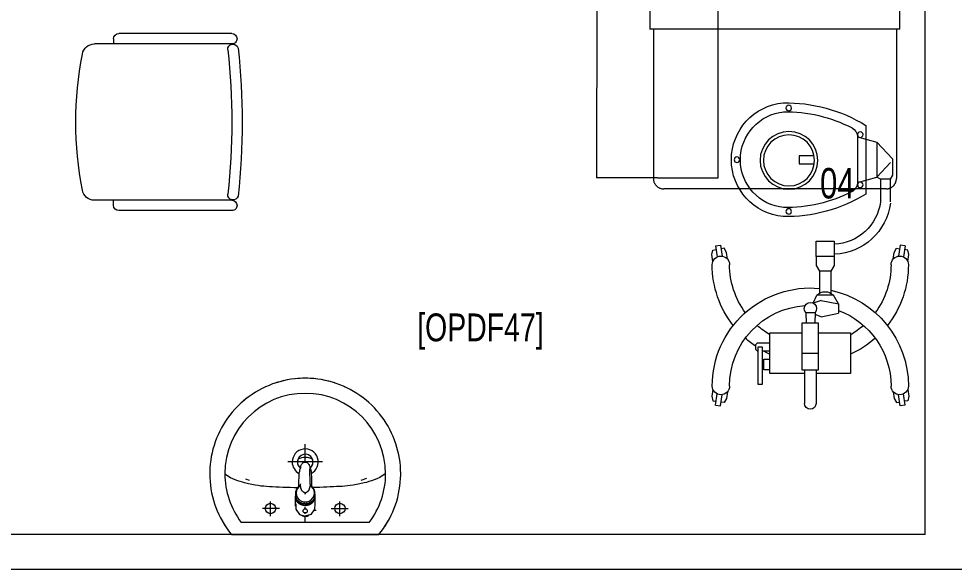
# Model space of a CAD drawing. Extents: x -234346 to 58427, y -132654 to -82394.
# Drawn here: x -35163 to -32469, y -103943 to -102358 of the extents above; entities that cross this region are included whole.
import ezdxf

# ---------------------------------------------------------------- set-up
doc = ezdxf.new("R2010")
doc.units = 0
doc.header["$LTSCALE"] = 8
doc.linetypes.add('HIDDEN', pattern=[9.525, 6.35, -3.175])
doc.layers.get('0').update_dxf_attribs({"color": 9, "lineweight": 5})
for name, color, linetype, lineweight in [('72_EGR_BASE_TEXT', 9, 'Continuous', 5), ('72_EGR_EQP_TAG', 9, 'Continuous', 5), ('LOADING', 9, 'Continuous', 5), ('P-SANR-FIXT', 9, 'Continuous', 18), ('P-SANR-FIXT-1', 9, 'Continuous', 13), ('Walls', 9, 'Continuous', 5)]:
    doc.layers.add(name, color=color, linetype=linetype, lineweight=lineweight)
doc.layers.add('TME-NON MEDICAL FURNITURE', color=9, linetype='Continuous')
doc.styles.add('X3G_ENTITY_257CFD', font='swisscl.ttf', dxfattribs={"height": 200})
doc.styles.add('X3G_ENTITY_9F38', font='swisscl.ttf', dxfattribs={"height": 0.2})

# ---------------------------------------------------------------- blocks, each defined once
blk = doc.blocks.new('GF21016-P')
at = {"layer": 'LOADING', "extrusion": (-1.24384e-09, -1.20261e-09, -1)}
for p, q in [((0.0128, 0.0179), (0.0128, 0.4136)), ((0.4628, 0.0179), (0.4628, 0.4136)), ((-0.0022, 0.3585), (0.0128, 0.3585)), ((0.4778, 0.3585), (0.4628, 0.3585)), ((-0.0172, 0.0179), (-0.0172, 0.3435)), ((0.4928, 0.0179), (0.4928, 0.3435)), ((0.4778, 0.0029), (0.4778, 0.0029))]:
    blk.add_line(p, q, dxfattribs=at)
for centre, radius, start, end in [((-0.2378, -0.5362), 1.0036, 78.7568, 101.2432), ((-0.0478, 0.4136), 0.035, 0, 80.6557), ((-0.4278, 0.4136), 0.035, 99.3443, 180), ((0.0022, 0.3435), 0.015, 0, 90), ((-0.4778, 0.3435), 0.015, 90, 180), ((-0.0284, 0.0145), 0.015, 284.3864, 95.5209), ((-0.2378, 1.8928), 1.8749, 263.6341, 276.3659), ((-0.4471, 0.0145), 0.015, 84.4791, 255.6136), ((0.0022, 0.0179), 0.015, 270, 0), ((0.0022, 0.0179), 0.015, 180, 270), ((-0.2378, 1.8734), 1.8855, 263.5119, 276.4881), ((-0.4778, 0.0179), 0.015, 270, 0), ((-0.4778, 0.0179), 0.015, 180, 270)]:
    blk.add_arc(centre, radius, start, end, dxfattribs=at)
blk = doc.blocks.new('HF13902-P')
at = {"linetype": 'HIDDEN'}
for p, q in [((-0.35, -0.6824), (-0.35, -1.1124)), ((0.35, -0.6824), (0.35, -1.1124)), ((0.32, -1.1424), (-0.32, -1.1424))]:
    blk.add_line(p, q, dxfattribs=at)
for centre, start, end in [((-0.32, -1.1124), 180, 270), ((0.32, -1.1124), 270, 0)]:
    blk.add_arc(centre, 0.03, start, end, dxfattribs=at)
at = {"layer": 'LOADING'}
for p, q in [((-0.36, 0.3161), (-0.36, -0.6824)), ((0.36, -0.6824), (0.36, 0.3161)), ((0.36, -0.6824), (-0.36, -0.6824))]:
    blk.add_line(p, q, dxfattribs=at)
blk = doc.blocks.new('HF11772-P')
at = {"layer": 'LOADING'}
for p, q in [((0.6, 0.35), (0, 0.35)), ((0, 0.175), (0, 0.35)), ((0.6, 0.175), (0.6, 0.35)), ((0, 0.175), (0, 0)), ((0.6, 0), (0.6, 0.175)), ((0, 0), (0.6, 0))]:
    blk.add_line(p, q, dxfattribs=at)
blk = doc.blocks.new('mobile light')
at = {"layer": 'LOADING'}
for p, q in [((1882.58, -498.29), (1882.35, -499.8)), ((1882.58, -498.29), (1885.78, -498.78)), ((1883.78, -497.56), (1883.65, -498.45)), ((1885.1, -497.29), (1883.78, -497.56)), ((1887.04, -497.59), (1885.1, -497.29)), ((1923.94, -497.59), (1925.88, -497.29)), ((1928.41, -498.29), (1925.2, -498.78)), ((1925.88, -497.29), (1927.2, -497.56)), ((1927.2, -497.56), (1927.33, -498.45)), ((1928.41, -498.29), (1928.63, -499.8)), ((1882.35, -499.8), (1885.55, -500.28)), ((1883.28, -500.85), (1883.42, -499.96)), ((1884.47, -501.5), (1883.28, -500.85)), ((1928.63, -499.8), (1925.43, -500.28)), ((1926.52, -501.5), (1927.7, -500.85)), ((1927.7, -500.85), (1927.56, -499.96)), ((1886.4, -501.79), (1884.47, -501.5)), ((1924.58, -501.79), (1926.52, -501.5)), ((1947.59, -502.62), (1941.09, -502.62)), ((1948.76, -501.94), (1947.59, -502.62)), ((1947.59, -502.62), (1947.59, -505.45)), ((1948.15, -506.5), (1952.41, -502.55)), ((1953.47, -501.94), (1948.76, -501.94)), ((1958.23, -506.5), (1953.47, -501.94)), ((1947.59, -505.45), (1941.09, -505.45)), ((1946.6, -512.08), (1948.15, -506.5)), ((1947.59, -505.45), (1948.15, -506.5)), ((1958.23, -506.5), (1948.15, -506.5)), ((1959.78, -512.08), (1958.23, -506.5)), ((1963.08, -509.67), (1943.3, -509.67)), ((1959.78, -512.08), (1946.6, -512.08)), ((1908.01, -522.53), (1909, -517.55)), ((1911.69, -517.55), (1909, -517.55)), ((1912.69, -522.53), (1911.69, -517.55)), ((1911.69, -517.55), (1914.17, -518.99)), ((1914.17, -518.99), (1914.17, -523.77)), ((1921.08, -519.69), (1914.74, -519.69)), ((1922.73, -518.8), (1921.08, -519.69)), ((1921.08, -519.69), (1921.08, -523.01)), ((1921.08, -519.69), (1921.08, -523.01)), ((1925.38, -518.8), (1922.73, -518.8)), ((1908.01, -522.53), (1908.62, -524.28)), ((1912.69, -522.53), (1911.9, -524.78)), ((1892.68, -523.97), (1883.05, -523.97)), ((1892.68, -528.06), (1892.68, -523.24)), ((1892.68, -523.24), (1906.16, -523.24)), ((1897.5, -528.06), (1897.5, -523.24)), ((1906.16, -523.24), (1906.16, -528.06)), ((1909.15, -524.25), (1906.16, -524.32)), ((1909.15, -524.25), (1909.15, -526.94)), ((1911.9, -524.78), (1914.17, -523.77)), ((1921.08, -523.01), (1914.77, -523.01)), ((1922.73, -523.93), (1921.08, -523.04)), ((1925.38, -523.93), (1922.73, -523.93)), ((1892.68, -527.34), (1883.05, -527.34)), ((1906.16, -528.06), (1892.68, -528.06)), ((1909.15, -526.94), (1906.16, -526.87)), ((1886.4, -549.48), (1884.47, -549.77)), ((1924.58, -549.48), (1926.52, -549.77)), ((1882.35, -551.47), (1885.55, -550.99)), ((1882.58, -552.98), (1882.35, -551.47)), ((1884.47, -549.77), (1883.28, -550.42)), ((1883.28, -550.42), (1883.42, -551.31)), ((1928.63, -551.47), (1925.43, -550.99)), ((1926.52, -549.77), (1927.7, -550.42)), ((1927.7, -550.42), (1927.56, -551.31)), ((1928.41, -552.98), (1928.63, -551.47)), ((1882.58, -552.98), (1885.78, -552.5)), ((1883.78, -553.71), (1883.65, -552.82)), ((1885.1, -553.98), (1883.78, -553.71)), ((1887.04, -553.69), (1885.1, -553.98)), ((1923.94, -553.69), (1925.88, -553.98)), ((1928.41, -552.98), (1925.2, -552.5)), ((1925.88, -553.98), (1927.2, -553.71)), ((1927.2, -553.71), (1927.33, -552.82))]:
    blk.add_line(p, q, dxfattribs=at)
for points in [[(1903.33, -523.24), (1903.33, -514.02), (1891.61, -514.02), (1891.61, -523.97)], [(1954.27, -524.55), (1954.27, -528.82), (1952.05, -528.82), (1952.05, -524.5)], [(1891.61, -527.34), (1891.61, -537.34), (1903.33, -537.34), (1903.33, -528.06)], [(1892.74, -537.34), (1892.74, -539.04), (1895.76, -539.04), (1895.76, -537.34)], [(1898.05, -537.34), (1898.05, -539.5)], [(1898.05, -540.63), (1898.05, -540.87), (1898.53, -541.35), (1900.02, -541.35), (1900.5, -540.87), (1900.5, -537.34)]]:
    blk.add_lwpolyline(points, dxfattribs=at)
for points in [[(1929.78, -518.8), (1925.38, -518.8), (1925.38, -523.93), (1929.78, -523.93)], [(1899.3, -539.5), (1888.5, -539.5), (1888.5, -540.63), (1899.3, -540.63)]]:
    blk.add_lwpolyline(points, close=True, dxfattribs=at)
for centre, radius in [((1945.96, -511.25), 0.793), ((1960.42, -511.25), 0.793), ((1953.01, -531.79), 8.32), ((1953.01, -531.79), 7.35), ((1938.31, -531.85), 0.793), ((1968.07, -531.85), 0.793), ((1953.19, -546.77), 0.793)]:
    blk.add_circle(centre, radius, dxfattribs=at)
for centre, radius, start, end in [((1888.02, -499.89), 2.5, 90, 270), ((1888.02, -525.64), 28.25, 12.1463, 90), ((1922.96, -525.64), 28.25, 90, 128.2073), ((1922.96, -499.89), 2.5, 270, 90), ((1888.02, -525.64), 23.25, 20.3387, 90), ((1922.96, -525.64), 23.25, 90, 126.3743), ((1942.82, -519.31), 16.86, 97.1293, 177.6115), ((1942.82, -519.31), 13.97, 97.1293, 177.6115), ((1922.96, -525.64), 28.25, 138.4974, 155.7305), ((1922.96, -525.64), 23.25, 138.7224, 150.0382), ((1980.13, -532.49), 43.32, 148.2167, 181.2501), ((1926.25, -532.49), 43.32, 358.7499, 31.7833), ((1980.13, -532.49), 40.72, 152.4092, 181.2501), ((1946.6, -514.96), 2.89, 90, 152.4092), ((1959.78, -514.96), 2.89, 27.5908, 90), ((1926.25, -532.49), 40.72, 358.7499, 27.5908), ((1911.94, -521.38), 3.27, 313.0112, 46.9888), ((1883.05, -525.65), 1.68, 90, 270), ((1888.02, -525.64), 28.25, 270, 5.3386), ((1910.32, -525.6), 1.78, 229.0673, 130.9327), ((1888.02, -525.64), 23.25, 270, 356.3184), ((1953.19, -531.93), 16.44, 185.2361, 354.7639), ((1953.19, -531.93), 13.84, 185.2361, 354.7639), ((1922.96, -525.64), 28.25, 204.483, 208.105), ((1922.96, -525.64), 23.25, 210.2349, 221.2776), ((1922.96, -525.64), 28.25, 213.7985, 221.5026), ((1922.96, -525.64), 23.25, 233.6257, 270), ((1888.02, -551.39), 2.5, 90, 270), ((1922.96, -525.64), 28.25, 231.7927, 270), ((1922.96, -551.39), 2.5, 270, 90)]:
    blk.add_arc(centre, radius, start, end, dxfattribs=at)
blk = doc.blocks.new('FP_138-161_A_00_GFL_-0_080_Einreichung_Grundrisse_100')
at = {"layer": 'P-SANR-FIXT'}
blk.add_line((-0.0044, -0.0019), (-0.0045, -0.0021), dxfattribs=at)
at = {"layer": 'P-SANR-FIXT', "flags": 128}
blk.add_lwpolyline([(-0.0057, -0.0037), (-0.0058, -0.0039), (-0.006, -0.004)], dxfattribs=at)
blk = doc.blocks.new('FP_139-161_A_00_GFL_-0_080_Einreichung_Grundrisse_100')
at = {"layer": 'P-SANR-FIXT'}
blk.add_line((0.0045, -0.0022), (0.0044, -0.002), dxfattribs=at)
at = {"layer": 'P-SANR-FIXT', "flags": 128}
blk.add_lwpolyline([(0.006, -0.004), (0.0059, -0.0039), (0.0057, -0.0038)], dxfattribs=at)
blk = doc.blocks.new('IS_Ceraplus_B8204_BIM_BG _1_ - B8204AA - CERAPLUS single lever basin mixer with pop-up waste-V137-161_A_00_GFL_-0_080_Einreichung_Grundrisse_100')
at = {"layer": 'P-SANR-FIXT-1'}
h = blk.add_hatch(dxfattribs=at)
h.set_pattern_fill('FP_26', color=256, style=0, pattern_type=2)
h.set_pattern_definition([(225, (0.009, 0), (0.010607, -0.010607), []), (315, (0.009, 0), (0.010607, 0.010607), [])])
h.paths.add_polyline_path([(0.0056, -0.002), (0.0058, -0.0024), (0.0058, -0.0021)])
h.paths.add_polyline_path([(0.007, -0.0039), (0.0088, -0.0045), (0.0084, -0.0043)])
at = {"layer": 'LOADING'}
for p, q in [((-0.028, 0), (-0.028, -0.0281)), ((0.028, -0.0281), (0.028, 0)), ((-0.0274, -0.0337), (-0.0271, -0.0392)), ((-0.0262, -0.0282), (-0.0263, -0.0287)), ((-0.0137, -0.0512), (-0.0129, -0.0517)), ((0.0124, -0.052), (0.0133, -0.0515)), ((0.0263, -0.0287), (0.0262, -0.0282)), ((0.0262, -0.0293), (0.0263, -0.0287)), ((0.0271, -0.0392), (0.0274, -0.0337)), ((0.014, -0.0647), (0.0133, -0.1077)), ((0.0185, -0.0618), (0.019, -0.0539)), ((0.019, -0.0539), (0.0188, -0.0561))]:
    blk.add_line(p, q, dxfattribs=at)
at = {"layer": 'LOADING', "flags": 128}
for points in [[(-0.0272, -0.0069), (-0.0266, 0.009), (-0.0165, 0.0236), (0, 0.0291)], [(0.0272, -0.0069), (0.0266, 0.009), (0.0165, 0.0236), (0, 0.0291)], [(-0.0176, -0.0568), (-0.0224, -0.0513), (-0.0254, -0.0448), (-0.0264, -0.0376), (-0.0253, -0.0305), (-0.0222, -0.024), (-0.0172, -0.0186), (-0.0109, -0.0147), (-0.0037, -0.0127), (0.0037, -0.0127), (0.0109, -0.0147), (0.0172, -0.0186), (0.0222, -0.024), (0.0253, -0.0305), (0.0264, -0.0376), (0.0254, -0.0448), (0.0224, -0.0513), (0.0176, -0.0568)], [(-0.0271, -0.0393), (-0.027, -0.0403), (-0.0269, -0.0414), (-0.0267, -0.0424), (-0.0265, -0.0434), (-0.0262, -0.0444), (-0.0259, -0.0454), (-0.0255, -0.0464), (-0.0252, -0.0474), (-0.0247, -0.0484), (-0.0243, -0.0493), (-0.0238, -0.0502), (-0.0232, -0.0511), (-0.0226, -0.052), (-0.022, -0.0529), (-0.0214, -0.0537), (-0.0207, -0.0545), (-0.0199, -0.0553), (-0.0192, -0.0561), (-0.0184, -0.0568), (-0.0176, -0.0575), (-0.0173, -0.0577)], [(0.0173, -0.0577), (0.0181, -0.057), (0.0189, -0.0563), (0.0197, -0.0556), (0.0204, -0.0548), (0.0211, -0.054), (0.0218, -0.0532), (0.0224, -0.0523), (0.023, -0.0514), (0.0236, -0.0505), (0.0241, -0.0496), (0.0246, -0.0487), (0.025, -0.0477), (0.0254, -0.0467), (0.0258, -0.0458), (0.0261, -0.0448), (0.0264, -0.0437), (0.0266, -0.0427), (0.0268, -0.0417), (0.027, -0.0407), (0.0271, -0.0396), (0.0271, -0.0393)], [(-0.019, -0.0539), (-0.0185, -0.0615), (-0.0185, -0.0618)], [(-0.0181, -0.0728), (-0.0177, -0.083), (-0.0172, -0.0938)], [(-0.0162, -0.0579), (-0.0156, -0.058), (-0.0151, -0.0581), (-0.0146, -0.0583), (-0.0142, -0.0586), (-0.0139, -0.0588), (-0.0138, -0.0591)], [(-0.0138, -0.0591), (-0.0139, -0.0612), (-0.014, -0.0633)], [(0.0138, -0.0591), (0.0139, -0.0588), (0.0142, -0.0586), (0.0146, -0.0583), (0.0151, -0.0581), (0.0156, -0.058), (0.0162, -0.0579)], [(0.014, -0.0633), (0.0139, -0.0612), (0.0138, -0.0591)], [(0.0171, -0.0578), (0.0174, -0.0575), (0.0176, -0.0568)], [(0.0172, -0.0938), (0.0177, -0.083), (0.0181, -0.0728)], [(0.0184, -0.0651), (0.0184, -0.0652), (0.0184, -0.0652), (0.0184, -0.0652), (0.0184, -0.0654), (0.0184, -0.0655)], [(-0.0129, -0.1142), (-0.0124, -0.1161), (-0.0118, -0.1179), (-0.0109, -0.1197), (-0.0098, -0.1214), (-0.0084, -0.123), (-0.0067, -0.1244), (-0.0047, -0.1255), (-0.0025, -0.1263), (0, -0.1266)], [(0, -0.1266), (0.0025, -0.1263), (0.0047, -0.1255), (0.0067, -0.1244), (0.0084, -0.123), (0.0098, -0.1214), (0.0109, -0.1197), (0.0118, -0.1179), (0.0124, -0.1161), (0.0129, -0.1142)]]:
    blk.add_lwpolyline(points, dxfattribs=at)
at = {"layer": 'LOADING'}
for centre, radius, start, end in [((0, 0.0135), 0.00603, 0, 180), ((0, 0.0135), 0.00603, 180, 0), ((-0.009, 0), 0.005, 300, 315), ((0.009, 0), 0.005, 225, 240)]:
    blk.add_arc(centre, radius, start, end, dxfattribs=at)
for centre, major_axis, start_param, end_param in [((0, -0.0281), (-0.028, 0), 4.712389, 6.47291), ((0, -0.0287), (0.0267, 0), 1.570796, 3.036556), ((0, -0.0287), (0.0263, 0), 2.625648, 2.791756), ((0, -0.0287), (-0.0263, 0), 4.712389, 5.759587), ((0, -0.0281), (0.028, 0), 6.093357, 7.853982), ((0, -0.0287), (0.0267, 0), 0.105099, 1.570796), ((0, -0.0287), (0.0262, 0), 0.523599, 1.570796), ((0, -0.0287), (0.0262, 0), 0.349919, 0.515945), ((0, -0.0321), (0.0275, 0), 3.141823, 3.202701), ((0, -0.0321), (0.0275, 0), 3.239313, 3.439417), ((0, -0.0281), (0.028, 0), 3.371221, 3.483334), ((0, -0.0312), (0.0248, 0), 4.111947, 4.191073), ((0, -0.0281), (0.028, 0), 4.202431, 4.259552), ((0, -0.0287), (0.0263, 0), 4.169225, 4.2325), ((0, -0.0281), (0.028, 0), 5.172057, 5.222265), ((0, -0.0287), (0.0267, 0), 6.059374, 6.108652), ((0, -0.0321), (0.0275, 0), 5.985527, 6.185455), ((0, -0.0281), (0.028, 0), 5.94107, 6.05344), ((0, -0.0321), (0.0275, 0), 6.222066, 6.282955)]:
    blk.add_ellipse(centre, major_axis=major_axis, ratio=0.961262, start_param=start_param, end_param=end_param, dxfattribs=at)
for points, knots in [([(-0.0215, -0.0162), (-0.0216, -0.0163), (-0.0219, -0.0167), (-0.0227, -0.0177), (-0.0238, -0.0192), (-0.0249, -0.0211), (-0.0258, -0.0231), (-0.0266, -0.0253), (-0.0273, -0.0282), (-0.0275, -0.0305), (-0.0275, -0.0321)], [0.7859035, 0.7859035, 0.7859035, 0.7859035, 0.7916667, 0.8055556, 0.8333333, 0.8611111, 0.8888889, 0.9166667, 0.9444444, 1, 1, 1, 1]), ([(0.021, -0.0157), (0.0208, -0.0154), (0.0203, -0.0149), (0.0192, -0.0139), (0.0177, -0.0127), (0.0161, -0.0117), (0.0148, -0.0109), (0.0138, -0.0104), (0.0127, -0.0099), (0.0113, -0.0093), (0.0087, -0.0084), (0.0048, -0.0075), (0, -0.0071), (-0.0048, -0.0075), (-0.0087, -0.0084), (-0.0113, -0.0093), (-0.0127, -0.0099), (-0.0138, -0.0104), (-0.0148, -0.0109), (-0.0161, -0.0117), (-0.0177, -0.0127), (-0.0191, -0.0139), (-0.0202, -0.0149), (-0.0208, -0.0154), (-0.021, -0.0157)], [0.2222222, 0.2222222, 0.2222222, 0.2222222, 0.2361111, 0.25, 0.2777778, 0.3055556, 0.3194444, 0.3333333, 0.3472222, 0.3611111, 0.3888889, 0.4444444, 0.5, 0.5555556, 0.6111111, 0.6388889, 0.6527778, 0.6666667, 0.6805556, 0.6944444, 0.7222222, 0.75, 0.7638889, 0.7777778, 0.7777778, 0.7777778, 0.7777778]), ([(0.0275, -0.0321), (0.0275, -0.0305), (0.0273, -0.0282), (0.0266, -0.0253), (0.0258, -0.0231), (0.0249, -0.0211), (0.0238, -0.0192), (0.0227, -0.0177), (0.0219, -0.0167), (0.0216, -0.0163), (0.0215, -0.0162)], [0, 0, 0, 0, 0.0555556, 0.0833333, 0.1111111, 0.1388889, 0.1666667, 0.1944444, 0.2083333, 0.2142181, 0.2142181, 0.2142181, 0.2142181]), ([(-0.0188, -0.0538), (-0.0188, -0.0547), (-0.0186, -0.0582), (-0.0185, -0.0619), (-0.0184, -0.0646)], [0.6724021, 0.6724021, 0.6724021, 0.6724021, 0.75, 1, 1, 1, 1]), ([(0, -0.0378), (-0.0005, -0.038), (-0.0012, -0.0384), (-0.0021, -0.0389), (-0.0028, -0.0393), (-0.0035, -0.0397), (-0.0042, -0.04), (-0.0049, -0.0405), (-0.0055, -0.0409), (-0.0061, -0.0414), (-0.0067, -0.0419), (-0.0072, -0.0424), (-0.0078, -0.0429), (-0.0083, -0.0435), (-0.0088, -0.0441), (-0.0092, -0.0446), (-0.0096, -0.0452), (-0.01, -0.0459), (-0.0103, -0.0466), (-0.0105, -0.0472), (-0.0107, -0.0477), (-0.0108, -0.0481), (-0.0109, -0.0484), (-0.0111, -0.0489), (-0.0114, -0.0497), (-0.0118, -0.0509), (-0.0122, -0.0521), (-0.0124, -0.053), (-0.0126, -0.0537), (-0.0128, -0.0544), (-0.0129, -0.0552), (-0.0131, -0.0559), (-0.0132, -0.0566), (-0.0134, -0.0572), (-0.0136, -0.0581), (-0.0137, -0.0587), (-0.0138, -0.0591)], [0, 0, 0, 0, 0.055556, 0.083333, 0.111111, 0.138889, 0.166667, 0.194444, 0.222222, 0.25, 0.277778, 0.305556, 0.333333, 0.361111, 0.388889, 0.416667, 0.444444, 0.472222, 0.5, 0.527778, 0.541667, 0.555556, 0.569444, 0.583333, 0.611111, 0.666667, 0.722222, 0.75, 0.777778, 0.805556, 0.833333, 0.861111, 0.888889, 0.916667, 0.944444, 1, 1, 1, 1]), ([(0, -0.0357), (-0.0006, -0.0357), (-0.0013, -0.0357), (-0.002, -0.0357), (-0.0022, -0.0357)], [0, 0, 0, 0, 0.1, 0.1298359, 0.1298359, 0.1298359, 0.1298359]), ([(0.0022, -0.0357), (0.002, -0.0357), (0.0013, -0.0357), (0.0006, -0.0357), (0, -0.0357)], [0.8701578, 0.8701578, 0.8701578, 0.8701578, 0.9, 1, 1, 1, 1]), ([(0.0138, -0.0591), (0.0137, -0.0587), (0.0136, -0.0581), (0.0134, -0.0572), (0.0132, -0.0566), (0.0131, -0.0559), (0.0129, -0.0552), (0.0128, -0.0544), (0.0126, -0.0537), (0.0124, -0.053), (0.0122, -0.0521), (0.0118, -0.0509), (0.0114, -0.0497), (0.0111, -0.0489), (0.0109, -0.0484), (0.0108, -0.0481), (0.0107, -0.0477), (0.0105, -0.0472), (0.0103, -0.0466), (0.01, -0.0459), (0.0096, -0.0452), (0.0092, -0.0446), (0.0088, -0.0441), (0.0083, -0.0435), (0.0078, -0.0429), (0.0072, -0.0424), (0.0067, -0.0419), (0.0061, -0.0414), (0.0055, -0.0409), (0.0049, -0.0405), (0.0042, -0.04), (0.0035, -0.0397), (0.0028, -0.0393), (0.0021, -0.0389), (0.0012, -0.0384), (0.0005, -0.038), (0, -0.0378)], [0, 0, 0, 0, 0.055556, 0.083333, 0.111111, 0.138889, 0.166667, 0.194444, 0.222222, 0.25, 0.277778, 0.333333, 0.388889, 0.416667, 0.430556, 0.444444, 0.458333, 0.472222, 0.5, 0.527778, 0.555556, 0.583333, 0.611111, 0.638889, 0.666667, 0.694444, 0.722222, 0.75, 0.777778, 0.805556, 0.833333, 0.861111, 0.888889, 0.916667, 0.944444, 1, 1, 1, 1]), ([(0.0184, -0.0646), (0.0185, -0.0619), (0.0186, -0.0582), (0.0188, -0.0547), (0.0188, -0.0538)], [0, 0, 0, 0, 0.25, 0.3275586, 0.3275586, 0.3275586, 0.3275586]), ([(-0.0162, -0.0579), (-0.0162, -0.0578), (-0.0163, -0.0578), (-0.0165, -0.0577), (-0.0166, -0.0575), (-0.0167, -0.0574), (-0.0169, -0.0573), (-0.017, -0.0572), (-0.0172, -0.0571), (-0.0173, -0.057), (-0.0175, -0.0569), (-0.0176, -0.0568)], [0, 0, 0, 0, 0.1, 0.2, 0.3, 0.4, 0.5, 0.6, 0.7, 0.8, 1, 1, 1, 1]), ([(-0.0148, -0.0587), (-0.015, -0.0586), (-0.0159, -0.0583), (-0.0167, -0.058), (-0.0172, -0.0578)], [0.8, 0.8, 0.8, 0.8, 0.85, 1, 1, 1, 1]), ([(0.0141, -0.0613), (0.0141, -0.0611), (0.0143, -0.0608), (0.0145, -0.0604), (0.0148, -0.06), (0.0151, -0.0596), (0.0153, -0.0594), (0.0155, -0.0592), (0.0156, -0.059), (0.0158, -0.0588), (0.016, -0.0587), (0.0163, -0.0585), (0.0165, -0.0583), (0.0166, -0.0582)], [0.3333333, 0.3333333, 0.3333333, 0.3333333, 0.4166667, 0.5, 0.5833333, 0.6666667, 0.7083333, 0.75, 0.7916667, 0.8333333, 0.875, 0.9166667, 1, 1, 1, 1]), ([(0.0176, -0.0568), (0.0175, -0.0569), (0.0173, -0.057), (0.0172, -0.0571), (0.017, -0.0572), (0.0169, -0.0573), (0.0167, -0.0574), (0.0166, -0.0575), (0.0165, -0.0577), (0.0163, -0.0578), (0.0162, -0.0578), (0.0162, -0.0579)], [0, 0, 0, 0, 0.2, 0.3, 0.4, 0.5, 0.6, 0.7, 0.8, 0.9, 1, 1, 1, 1]), ([(-0.0131, -0.1116), (-0.0132, -0.1115), (-0.0135, -0.1109), (-0.0141, -0.1099), (-0.0147, -0.1086), (-0.0153, -0.1072), (-0.0159, -0.1053), (-0.0167, -0.1021), (-0.0171, -0.0992), (-0.0171, -0.0973)], [0.4856715, 0.4856715, 0.4856715, 0.4856715, 0.5, 0.55, 0.6, 0.65, 0.7, 0.8, 1, 1, 1, 1]), ([(0.0131, -0.1116), (0.0133, -0.1113), (0.0137, -0.1106), (0.0142, -0.1096), (0.0147, -0.1084), (0.0153, -0.1072), (0.0159, -0.1053), (0.0167, -0.1021), (0.0171, -0.0992), (0.0171, -0.0973)], [-0.5143371, -0.5143371, -0.5143371, -0.5143371, -0.475, -0.4375, -0.4, -0.35, -0.3, -0.2, 0, 0, 0, 0]), ([(-0.0132, -0.1091), (-0.0132, -0.1096), (-0.0132, -0.1103), (-0.0132, -0.1111), (-0.0132, -0.1115), (-0.0132, -0.1118), (-0.0131, -0.1122), (-0.0131, -0.1125), (-0.0131, -0.1128), (-0.0131, -0.1131), (-0.013, -0.1134), (-0.013, -0.1138), (-0.0129, -0.1141), (-0.0129, -0.1142)], [0.2, 0.2, 0.2, 0.2, 0.4, 0.5, 0.55, 0.6, 0.65, 0.7, 0.75, 0.8, 0.85, 0.9, 1, 1, 1, 1]), ([(0.0129, -0.1142), (0.0129, -0.1141), (0.013, -0.1138), (0.013, -0.1134), (0.0131, -0.1131), (0.0131, -0.1128), (0.0131, -0.1125), (0.0131, -0.1122), (0.0132, -0.1118), (0.0132, -0.1115), (0.0132, -0.1111), (0.0132, -0.1103), (0.0132, -0.1096), (0.0132, -0.1091)], [0, 0, 0, 0, 0.1, 0.15, 0.2, 0.25, 0.3, 0.35, 0.4, 0.45, 0.5, 0.6, 0.8, 0.8, 0.8, 0.8])]:
    blk.add_open_spline(points, degree=3, knots=knots, dxfattribs=at)
for points in [[(-0.0184, -0.0646), (-0.0183, -0.0659), (-0.0182, -0.0684), (-0.0181, -0.0709), (-0.0181, -0.0721)], [(-0.0172, -0.0578), (-0.0171, -0.0578), (-0.0169, -0.058), (-0.0167, -0.0581), (-0.0166, -0.0582)], [(-0.0162, -0.0579), (-0.0162, -0.0579), (-0.0164, -0.0581), (-0.0165, -0.0582), (-0.0166, -0.0583), (-0.0166, -0.0582), (-0.0166, -0.0582)], [(-0.0166, -0.0582), (-0.0163, -0.0585), (-0.0156, -0.059), (-0.0148, -0.0599), (-0.0142, -0.0609), (-0.0139, -0.0617), (-0.0138, -0.0621)], [(-0.014, -0.0633), (-0.014, -0.0633), (-0.014, -0.0633), (-0.014, -0.0633)], [(-0.014, -0.0646), (-0.014, -0.0644), (-0.014, -0.064), (-0.014, -0.0635), (-0.014, -0.0633)], [(0.014, -0.0633), (0.014, -0.0633), (0.014, -0.0633), (0.014, -0.0633)], [(0.014, -0.0633), (0.014, -0.0635), (0.014, -0.064), (0.014, -0.0644), (0.014, -0.0647)], [(0.0172, -0.0578), (0.0168, -0.0579), (0.0158, -0.0583), (0.0147, -0.0587), (0.0141, -0.059)], [(0.0166, -0.0582), (0.0166, -0.0582), (0.0166, -0.0583), (0.0165, -0.0582), (0.0164, -0.0581), (0.0162, -0.0579), (0.0162, -0.0579)], [(0.0166, -0.0582), (0.0167, -0.0582), (0.0168, -0.0581), (0.0169, -0.058), (0.0169, -0.058)], [(0.0169, -0.058), (0.017, -0.0579), (0.0171, -0.0579), (0.0171, -0.0578)], [(0.0181, -0.0721), (0.0181, -0.0709), (0.0182, -0.0684), (0.0183, -0.0659), (0.0184, -0.0646)], [(-0.0172, -0.0938), (-0.0172, -0.0944), (-0.0172, -0.0956), (-0.0171, -0.0967), (-0.0171, -0.0973)], [(0.0171, -0.0973), (0.0171, -0.0967), (0.0172, -0.0956), (0.0172, -0.0944), (0.0172, -0.0938)]]:
    blk.add_open_spline(points, degree=3, dxfattribs=at)
for name in ['FP_138-161_A_00_GFL_-0_080_Einreichung_Grundrisse_100', 'FP_139-161_A_00_GFL_-0_080_Einreichung_Grundrisse_100']:
    blk.add_blockref(name, (0, 0), dxfattribs=at)
blk = doc.blocks.new('_100_WB_KER_REN_55x45x18 - _100_WB_KER_REN_55x45x18-V63-161_A_00_GFL_-0_080_Einreichung_Grundrisse_100')
at = {"layer": 'LOADING'}
for p, q in [((-0.2075, 0.225), (-0.2075, 0.2227)), ((0.2074, 0.225), (-0.2074, 0.225)), ((0.2075, 0.2227), (0.2075, 0.225)), ((-0.1855, 0.1899), (0.1855, 0.1899)), ((0, 0.1899), (0, 0.1724)), ((-0.1, 0.172), (-0.1, 0.1303)), ((0, 0.1656), (0, 0.1628)), ((0.1, 0.172), (0.1, 0.1303)), ((-0.0744, 0.15), (-0.1234, 0.15)), ((-0.0259, 0.155), (-0.0315, 0.155)), ((0, 0.1509), (0, 0.1454)), ((0, 0.1422), (0, 0.1399)), ((0.026, 0.155), (0.0248, 0.155)), ((0.0744, 0.15), (0.1234, 0.15)), ((-0.1763, 0.0637), (-0.1598, 0.0692)), ((0.1605, 0.0691), (0.1707, 0.0656)), ((-0.05, 0.0161), (0.05, 0.0161)), ((0, 0.0168), (0, -0.0348))]:
    blk.add_line(p, q, dxfattribs=at)
at = {"layer": 'LOADING', "flags": 128}
for points in [[(-0.2121, 0.225), (-0.219, 0.2164), (-0.2254, 0.2075), (-0.2316, 0.1983), (-0.2373, 0.189), (-0.2427, 0.1794), (-0.2476, 0.1696), (-0.2522, 0.1596), (-0.2564, 0.1494), (-0.2602, 0.1391), (-0.2635, 0.1286), (-0.2665, 0.118), (-0.269, 0.1073), (-0.271, 0.0965), (-0.2727, 0.0856), (-0.2739, 0.0747), (-0.2747, 0.0637), (-0.275, 0.0527), (-0.275, 0.05)], [(0.275, 0.05), (0.2748, 0.061), (0.2741, 0.072), (0.273, 0.0829), (0.2715, 0.0938), (0.2695, 0.1046), (0.2671, 0.1154), (0.2643, 0.126), (0.261, 0.1365), (0.2574, 0.1469), (0.2533, 0.1571), (0.2488, 0.1671), (0.2439, 0.177), (0.2387, 0.1866), (0.233, 0.1961), (0.227, 0.2053), (0.2206, 0.2142), (0.2138, 0.2229), (0.2121, 0.225)], [(-0.275, 0.05), (-0.2748, 0.039), (-0.2741, 0.028), (-0.273, 0.0171), (-0.2715, 0.0062), (-0.2695, -0.0046), (-0.2671, -0.0154), (-0.2643, -0.026), (-0.261, -0.0365), (-0.2574, -0.0469), (-0.2533, -0.0571), (-0.2488, -0.0671), (-0.2439, -0.077), (-0.2387, -0.0866), (-0.233, -0.0961), (-0.227, -0.1053), (-0.2206, -0.1142), (-0.2138, -0.1229), (-0.2067, -0.1313), (-0.1993, -0.1395), (-0.1916, -0.1473), (-0.1836, -0.1548), (-0.1752, -0.162), (-0.1666, -0.1688), (-0.1577, -0.1753), (-0.1486, -0.1814), (-0.1392, -0.1872), (-0.1296, -0.1925), (-0.1198, -0.1975), (-0.1098, -0.2021), (-0.0996, -0.2063), (-0.0893, -0.2101), (-0.0788, -0.2135), (-0.0682, -0.2164), (-0.0575, -0.2189), (-0.0467, -0.221), (-0.0359, -0.2227), (-0.0249, -0.2239), (-0.014, -0.2246), (-0.003, -0.225), (0.008, -0.2249), (0.019, -0.2243), (0.03, -0.2234), (0.0409, -0.2219), (0.0517, -0.2201), (0.0625, -0.2178), (0.0731, -0.2151), (0.0837, -0.212), (0.0941, -0.2084), (0.1043, -0.2044), (0.1144, -0.2001), (0.1243, -0.1953), (0.1341, -0.1901), (0.1436, -0.1846), (0.1528, -0.1786), (0.1618, -0.1723), (0.1706, -0.1657), (0.1791, -0.1587), (0.1873, -0.1514), (0.1952, -0.1437), (0.2028, -0.1358), (0.21, -0.1275), (0.217, -0.119), (0.2236, -0.1101), (0.2298, -0.1011), (0.2356, -0.0918), (0.2411, -0.0822), (0.2462, -0.0725), (0.2509, -0.0625), (0.2552, -0.0524), (0.2591, -0.0421), (0.2626, -0.0317), (0.2656, -0.0211), (0.2683, -0.0104), (0.2705, 0.0003), (0.2722, 0.0112), (0.2736, 0.0221), (0.2745, 0.0331), (0.2749, 0.0441), (0.275, 0.05)]]:
    blk.add_lwpolyline(points, dxfattribs=at)
at = {"layer": 'LOADING'}
for centre in [(-0.1, 0.15), (0.1, 0.15)]:
    blk.add_circle(centre, 0.015, dxfattribs=at)
for centre, radius, start, end in [((0, 0.05), 0.275, 140.4788, 141.2381), ((0, 0.05), 0.275, 38.7619, 39.5212), ((0, 0.05), 0.275, 145.9324, 150.3591), ((0, 0.05), 0.2315, 142.8209, 180), ((0, 0.05), 0.2315, 0, 37.1791), ((0, 0.05), 0.275, 29.6409, 34.0676), ((0, 0.155), 0.0175, 54.0899, 125.9101), ((0, 0.155), 0.0175, 68.869, 83.8798), ((0, 0.155), 0.0175, 251.9463, 258.2346), ((0, 0.05), 0.275, 180, 183.6225), ((0, 0.05), 0.2315, 180, 0), ((0, 0.0161), 0.0375, 117.1305, 0), ((0, 0.0161), 0.0225, 129.5025, 0), ((0, 0.0161), 0.0225, 138.0808, 143.3939), ((0, 0.0161), 0.0225, 0, 51.4286), ((0, 0.0161), 0.0225, 36.616, 41.9265), ((0, 0.0161), 0.0375, 0, 61.4146), ((0, 0.0161), 0.0225, 180, 193.3417), ((0, 0.0161), 0.0225, 197.0466, 201.508), ((0, 0.0161), 0.0225, 156.725, 162.0134), ((0, 0.05), 0.047, 243.4433, 296.5567), ((0, 0.0161), 0.0225, 17.9887, 23.276), ((0, 0.0161), 0.0225, 338.492, 342.9534), ((0, 0.0161), 0.0225, 346.6583, 0), ((0, 0.05), 0.275, 307.6689, 312), ((0, 0.05), 0.275, 240, 245.6589), ((0, 0.05), 0.275, 252, 257.5535), ((0, 0.05), 0.275, 282.9241, 288), ((0, 0.05), 0.275, 264, 276)]:
    blk.add_arc(centre, radius, start, end, dxfattribs=at)
for points, knots in [([(-0.2074, 0.225), (-0.2078, 0.225), (-0.2086, 0.225), (-0.2095, 0.225), (-0.2102, 0.225), (-0.2106, 0.225), (-0.2109, 0.225), (-0.2111, 0.225), (-0.2114, 0.225), (-0.2116, 0.225), (-0.2118, 0.225), (-0.2119, 0.225), (-0.2119, 0.225)], [-1, -1, -1, -1, -0.8333333, -0.6666667, -0.5833333, -0.5, -0.4583333, -0.4166667, -0.3333333, -0.2916667, -0.25, -0.1666667, -0.1666667, -0.1666667, -0.1666667]), ([(0.2119, 0.225), (0.2119, 0.225), (0.2118, 0.225), (0.2116, 0.225), (0.2114, 0.225), (0.2111, 0.225), (0.2109, 0.225), (0.2106, 0.225), (0.2102, 0.225), (0.2095, 0.225), (0.2086, 0.225), (0.2078, 0.225), (0.2074, 0.225)], [-0.8333333, -0.8333333, -0.8333333, -0.8333333, -0.75, -0.7083333, -0.6666667, -0.5833333, -0.5416667, -0.5, -0.4166667, -0.3333333, -0.1666667, 0, 0, 0, 0]), ([(-0.0037, 0.1721), (-0.0046, 0.1719), (-0.0064, 0.1714), (-0.0081, 0.1705), (-0.009, 0.17)], [0.5653198, 0.5653198, 0.5653198, 0.5653198, 0.6111111, 0.6666667, 0.6666667, 0.6666667, 0.6666667]), ([(0.009, 0.17), (0.0086, 0.1703), (0.0077, 0.1708), (0.0059, 0.1715), (0.0046, 0.1719), (0.0037, 0.1721)], [0.3333333, 0.3333333, 0.3333333, 0.3333333, 0.3611111, 0.3888889, 0.4346482, 0.4346482, 0.4346482, 0.4346482]), ([(-0.2294, 0.0509), (-0.2103, 0.066), (-0.1431, 0.0839), (-0.1084, 0.0863), (-0.0496, 0.0893), (-0.0206, 0.0899)], [0.0392191, 0.0392191, 0.0392191, 0.0392191, 0.1715289, 0.4228457, 0.6475389, 0.6475389, 0.6475389, 0.6475389]), ([(0.0209, 0.0903), (0.0512, 0.0901), (0.1113, 0.0879), (0.1514, 0.0828), (0.2115, 0.0665), (0.2292, 0.052)], [0.7533082, 0.7533082, 0.7533082, 0.7533082, 0.9865548, 1.235629, 1.3638988, 1.3638988, 1.3638988, 1.3638988]), ([(-0.0141, 0.0337), (-0.0162, 0.0319), (-0.0207, 0.0267), (-0.0225, 0.02), (-0.0225, 0.0161)], [0.7144203, 0.7144203, 0.7144203, 0.7144203, 0.8333333, 1, 1, 1, 1]), ([(0.0225, 0.0161), (0.0225, 0.0187), (0.0216, 0.0239), (0.0182, 0.0298), (0.0152, 0.0327), (0.0141, 0.0337)], [0, 0, 0, 0, 0.1111111, 0.2222222, 0.285568, 0.285568, 0.285568, 0.285568])]:
    blk.add_open_spline(points, degree=3, knots=knots, dxfattribs=at)
for points in [[(-0.2075, 0.2227), (-0.2075, 0.2231), (-0.2075, 0.2235), (-0.2075, 0.2239)], [(0.2075, 0.2239), (0.2075, 0.2235), (0.2075, 0.2231), (0.2075, 0.2227)], [(-0.1852, 0.1899), (-0.1853, 0.1899), (-0.1854, 0.1899), (-0.1855, 0.1899)], [(0.1855, 0.1899), (0.1854, 0.1899), (0.1853, 0.1899), (0.1852, 0.1899)], [(-0.0009, 0.1725), (-0.0013, 0.1725), (-0.0018, 0.1724), (-0.0022, 0.1724)], [(0.0022, 0.1724), (0.0018, 0.1724), (0.0013, 0.1725), (0.0009, 0.1725)], [(-0.0225, 0.0161), (-0.0225, 0.0147), (-0.0222, 0.012), (-0.0215, 0.0093), (-0.021, 0.008)], [(0.021, 0.008), (0.0215, 0.0093), (0.0222, 0.012), (0.0225, 0.0147), (0.0225, 0.0161)]]:
    blk.add_open_spline(points, degree=3, dxfattribs=at)
at = {"layer": 'LOADING', "xscale": -1, "rotation": 5.088887490341627e-12}
blk.add_blockref('IS_Ceraplus_B8204_BIM_BG _1_ - B8204AA - CERAPLUS single lever basin mixer with pop-up waste-V137-161_A_00_GFL_-0_080_Einreichung_Grundrisse_100', (0, 0.1434), dxfattribs=at)
blk = doc.blocks.new('1stF')
at = {"layer": 'Walls', "color": 9}
for p, q in [((-32552.3, -103842.6, 0.1), (-32552.3, -100772.6, 0.1)), ((-32552.3, -103842.6, 0.1), (-36952.3, -103842.6, 0.1)), ((-37052.3, -103942.6, 0.1), (-29052.3, -103942.6, 0.1))]:
    blk.add_line(p, q, dxfattribs=at)
at = {"layer": 'LOADING', "color": 9, "xscale": 1000, "yscale": 1000, "zscale": 1000}
blk.add_blockref('HF13902-P', (-32985.5, -101705.2, 0), dxfattribs=at)
at = {"layer": 'LOADING', "color": 9, "extrusion": (-3.71389e-28, -3.9656e-29, -1), "xscale": -999.9999999999989, "yscale": 999.9999999999989, "zscale": -999.9999999999989, "rotation": 270.0555933617625}
blk.add_blockref('HF11772-P', (33149, -102816.1, 0), dxfattribs=at)
at = {"layer": 'LOADING', "color": 9}
for name, p, xscale, yscale, zscale, rotation in [('mobile light', (-27627.1, -122295.5, 0), -10, 10, 10, 270), ('_100_WB_KER_REN_55x45x18 - _100_WB_KER_REN_55x45x18-V63-161_A_00_GFL_-0_080_Einreichung_Grundrisse_100', (-34338.1, -103617.6, 0), 1000, 1000, 1000, 180)]:
    blk.add_blockref(name, p, dxfattribs=dict(at, xscale=xscale, yscale=yscale, zscale=zscale, rotation=rotation))
at = {"layer": 'TME-NON MEDICAL FURNITURE', "color": 9, "extrusion": (-2.24019e-05, 2.67576e-11, 1), "xscale": 1000.000000000004, "yscale": 1000.000000000004, "zscale": -1000.000000000002, "rotation": 89.99997488764727}
blk.add_blockref('GF21016-P', (-34531.6, -102893, 0.8), dxfattribs=at)
at = {"layer": '72_EGR_BASE_TEXT', "color": 9, "insert": (-33833.5, -103206.2, 0.1), "char_height": 80, "attachment_point": 2, "style": 'X3G_ENTITY_9F38'}
blk.add_mtext('[OPDF47]', dxfattribs=at)
at = {"layer": '72_EGR_EQP_TAG', "color": 9, "insert": (-32805.7, -102787.5, 0), "char_height": 87.47, "attachment_point": 2, "style": 'X3G_ENTITY_257CFD'}
blk.add_mtext('04', dxfattribs=at)

msp = doc.modelspace()

# ---------------------------------------------------------------- block references
at = {"layer": '72_EGR_EQP_TAG'}
msp.add_blockref('1stF', (0, 0), dxfattribs=at)

doc.saveas('drawing.dxf')
